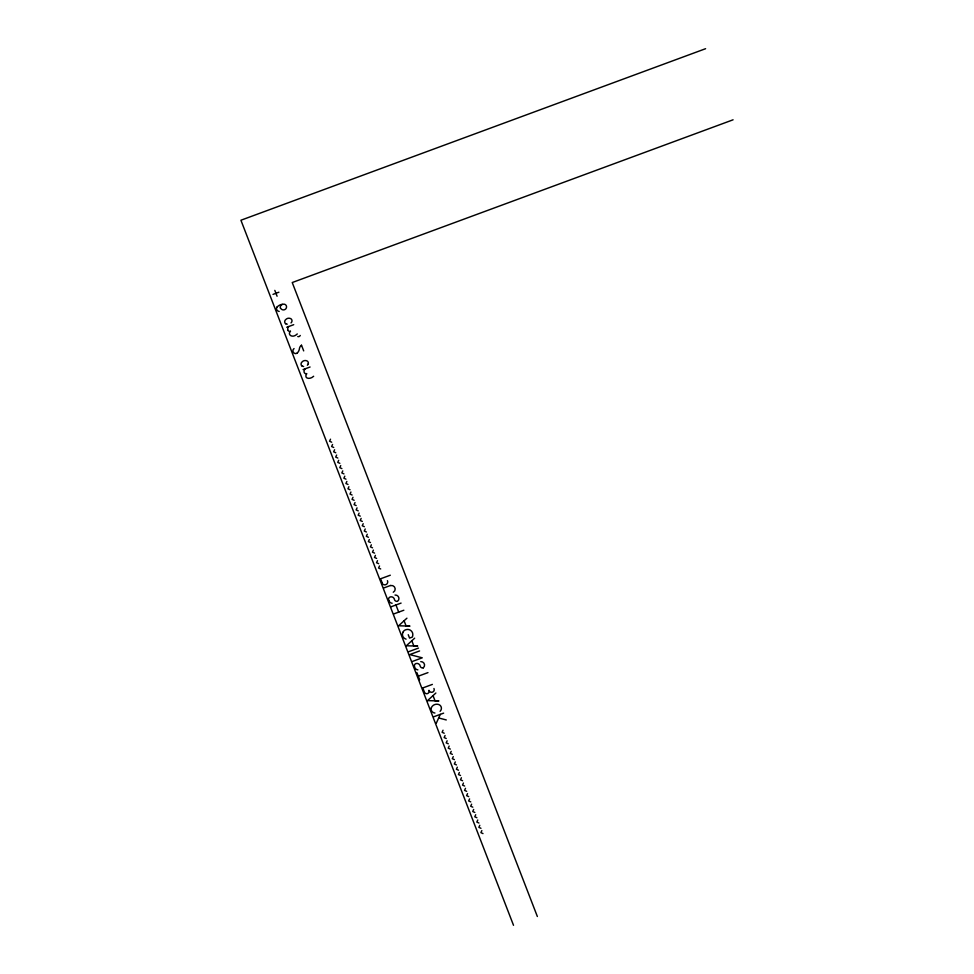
<?xml version="1.0" encoding="UTF-8"?>
<svg xmlns="http://www.w3.org/2000/svg" width="974" height="974" viewBox="0 0 974 974"><rect width="100%" height="100%" fill="white"/><g stroke="black" fill="none" stroke-linecap="round" stroke-linejoin="round"><path stroke-width="1.46" d="M330.515 439.189L329.589 441.246L331.671 442.196M332.56 444.473L331.623 446.53L333.717 447.48M334.593 449.757L333.668 451.814L335.762 452.764M336.639 455.041L335.713 457.098L337.808 458.048M338.684 460.312L337.747 462.382L339.841 463.32M340.73 465.596L339.792 467.666L341.886 468.604M342.763 470.88L341.837 472.938L343.932 473.888M344.808 476.164L343.883 478.222L345.965 479.171M346.854 481.448L345.916 483.506L348.01 484.455M348.887 486.72L347.962 488.79L350.056 489.727M350.932 492.004L350.007 494.074L352.101 495.011M352.978 497.288L352.052 499.345L354.134 500.295M355.023 502.572L354.086 504.629L356.18 505.579M357.056 507.856L356.131 509.913L358.225 510.863M359.102 513.14L358.176 515.197L360.27 516.135M361.147 518.412L360.21 520.481L362.304 521.419M363.192 523.695L362.255 525.753L364.349 526.703M365.226 528.979L364.3 531.037L366.394 531.987M367.271 534.263L366.346 536.321L368.428 537.271M369.316 539.547L368.379 541.605L370.473 542.542M371.35 544.819L370.424 546.889L372.518 547.826M373.395 550.103L372.47 552.161L374.564 553.11M375.44 555.387L374.515 557.445L376.597 558.394M377.486 560.671L376.548 562.729L378.642 563.678M379.519 565.955L378.594 568.012L380.688 568.962M436.291 723.232L440.285 714.368M443.036 730.22L442.111 732.29L444.205 733.227M445.081 735.504L444.144 737.561L446.238 738.511M447.127 740.788L446.189 742.845L448.284 743.795M449.16 746.072L448.235 748.129L450.329 749.079M451.206 751.344L450.28 753.413L452.374 754.351M453.251 756.628L452.313 758.697L454.408 759.635M455.296 761.911L454.359 763.969L456.453 764.919M457.33 767.195L456.404 769.253L458.498 770.203M459.375 772.479L458.45 774.537L460.532 775.487M461.42 777.763L460.483 779.821L462.577 780.758M463.454 783.035L462.528 785.105L464.622 786.042M465.499 788.319L464.574 790.377L466.668 791.326M467.544 793.603L466.607 795.661L468.701 796.61M469.59 798.887L468.652 800.945L470.746 801.894M471.623 804.171L470.698 806.229L472.792 807.178M473.668 809.443L472.743 811.512L474.837 812.45M475.714 814.727L474.776 816.796L476.87 817.734M477.759 820.011L476.822 822.068L478.916 823.018M479.792 825.295L478.867 827.352L480.961 828.302M481.838 830.579L480.913 832.636L482.994 833.586M290.398 331.294C287.074 334.557 292.529 338.867 297.289 333.948M406.925 618.186L398.597 625.783L409.981 626.099L406.109 625.99L404.1 620.791M414.656 638.177L406.328 645.774L417.712 646.079L413.84 645.981L411.832 640.782M435.865 693.025L427.525 700.623L438.921 700.927L435.049 700.83L433.04 695.631M418.479 648.075L408.642 651.703M705.59 48.7L240.919 220.234L513.517 925.3M733.081 119.802L292.237 282.533L537.356 916.497M273 294.392L278.881 292.212M286.733 327.264L293.71 324.683M303.084 369.584L310.073 367.003M313.652 376.268C309.72 380.055 303.45 378.472 306.761 373.614A2.155 2.118 24.9 0 1 305.361 373.566A2.07 2.045 24.9 0 1 304.205 372.445A3.701 3.64 24.9 0 1 305.13 368.817M390.306 575.208L380.578 578.787L382.076 582.635M383.951 587.906L390.647 585.423M391.231 606.729L401.081 603.089M393.983 613.864L403.845 610.223M419.587 650.949L409.737 654.589L422.241 657.815L412.392 661.456M418.26 676.199L427.963 672.62M432.371 684.405L422.789 687.948L424.372 692.039A2.472 2.435 24.9 0 0 427.586 693.561A2.472 2.435 24.9 0 0 428.962 690.335A2.691 2.642 24.9 0 0 432.505 692.137A2.691 2.642 24.9 0 0 433.941 688.496M433.795 716.767L443.633 713.138M438.665 717.972L446.275 719.944M301.502 345.246L303.693 350.883M297.764 336.566L298.799 336.639A2.849 2.8 24.9 0 0 300.272 335.47M408.24 634.695L409.555 638.092L412.367 637.057A6.55 6.453 24.9 0 0 412.428 632.564A5.174 5.089 24.9 0 0 405.708 629.776A5.077 4.992 24.9 0 0 402.859 632.333M274.814 290.374L277.079 296.23M395.955 604.976L398.707 612.122M416.872 672.596L419.648 679.803M389.064 600.934C386.544 596.38 393.946 594.883 394.653 600.094A2.642 2.605 24.9 0 0 397.575 601.287A3.519 3.47 24.9 0 0 395.018 595.041M387.421 580.662A2.995 2.946 24.9 0 1 385.789 584.68A2.995 2.946 24.9 0 1 381.857 582.696M390.684 585.544A3.652 3.592 24.9 0 1 393.277 592.253M392.132 603.235A3.494 3.446 24.9 0 1 389.064 600.934M406.061 639.127A4.736 4.663 24.9 0 1 402.944 632.382M417.883 669.832A3.494 3.446 24.9 0 1 414.827 667.531C412.343 662.697 419.782 661.711 420.403 666.691A2.642 2.605 24.9 0 0 423.325 667.884M420.768 661.638A3.519 3.47 24.9 0 1 423.288 667.823M440.078 711.312A5.016 4.943 24.9 0 0 441.295 709.182A3.933 3.872 24.9 0 0 439.724 705.054A5.016 4.943 24.9 0 0 437.35 704.251A5.954 5.868 24.9 0 0 432.371 706.162A5.028 4.943 24.9 0 0 431.263 708.183M434.915 713.029A4.164 4.103 24.9 0 1 431.105 708.159M303.62 366.504A3.348 3.299 24.9 0 1 302.232 366.005M302.062 366.212A2.837 2.8 24.9 0 1 302.208 361.817A4.152 4.091 24.9 0 1 307.2 361.025A2.557 2.52 24.9 0 1 308.271 363.801M308.234 363.789A3.592 3.531 24.9 0 1 307.358 365.238M301.49 345.222A5.247 5.162 24.9 0 0 299.395 348.899A7.488 7.378 24.9 0 1 296.973 353.27M296.985 353.318A2.812 2.776 24.9 0 1 294.051 348.558M290.495 331.257A2.155 2.118 24.9 0 1 288.998 331.245A2.07 2.045 24.9 0 1 287.841 330.125M287.866 330.113A3.701 3.64 24.9 0 1 288.767 326.497M287.257 324.172A3.348 3.299 24.9 0 1 285.869 323.685M285.699 323.892A2.837 2.8 24.9 0 1 285.845 319.496A4.152 4.091 24.9 0 1 290.836 318.705A2.557 2.52 24.9 0 1 291.908 321.481A3.592 3.531 24.9 0 1 290.995 322.918M279.185 311.437A2.873 2.837 24.9 0 1 277.176 306.749M277.249 306.81A9.557 9.411 24.9 0 1 284.006 304.168L284.225 304.205A2.618 2.581 24.9 0 1 285.467 304.728A2.91 2.873 24.9 0 1 286.393 305.958A3.08 3.044 24.9 0 1 284.518 309.72A3.08 3.044 24.9 0 1 280.609 308.101M280.329 308.186A3.226 3.178 24.9 0 1 282.387 304.424"/></g></svg>
